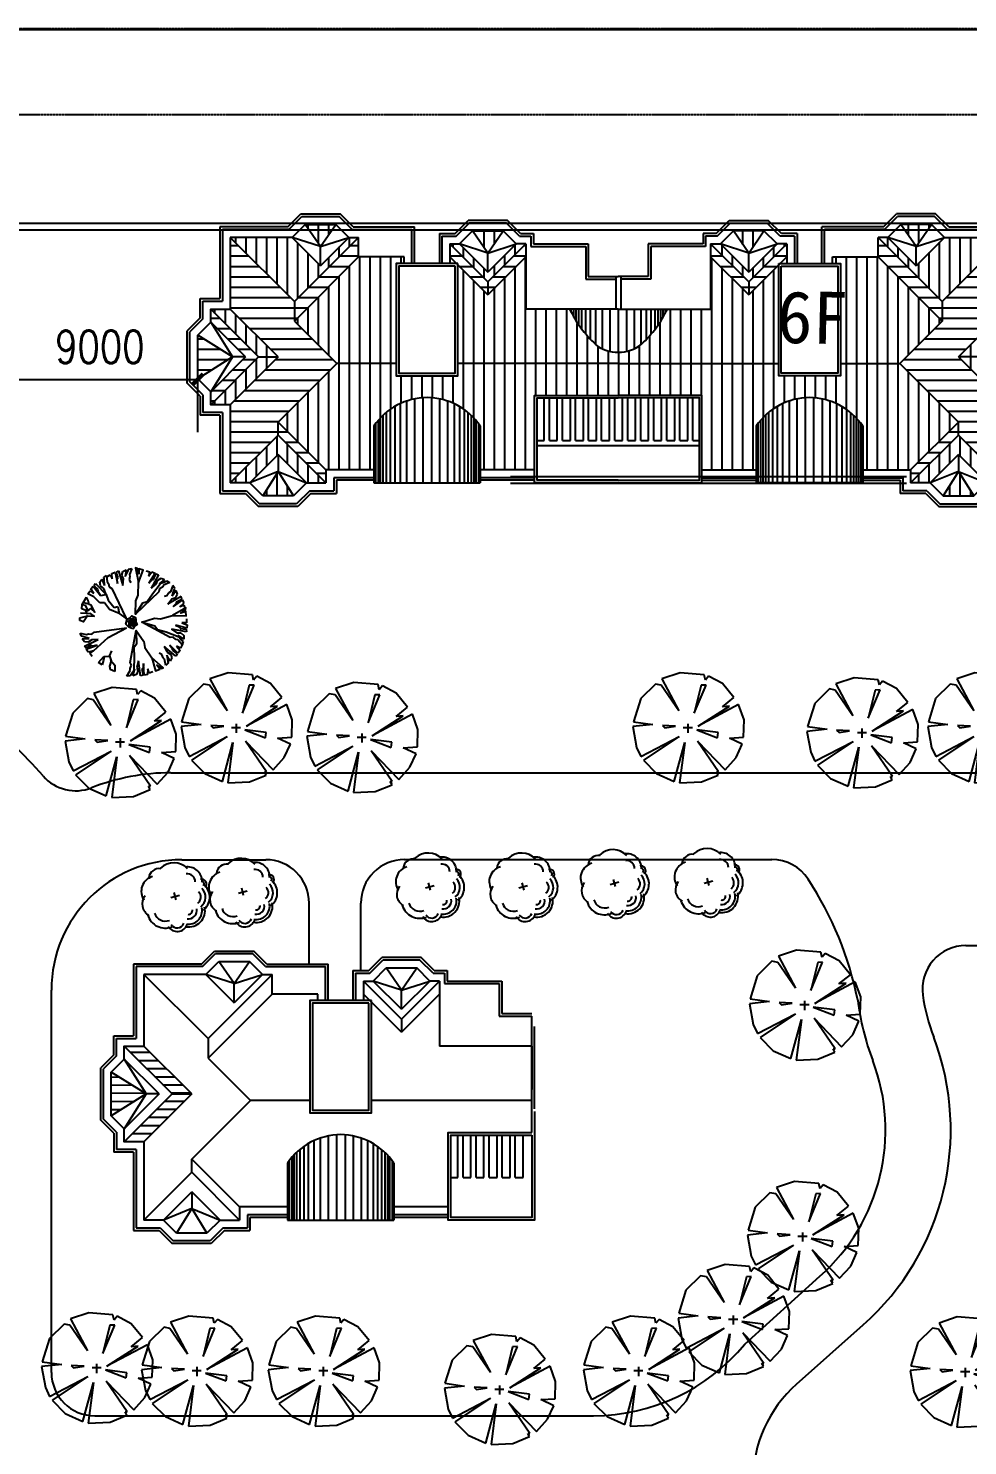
# Model space of a CAD drawing. Extents: x 225694 to 1397201, y -46174 to 794826.
# Drawn here: x 436873 to 480086, y 621625 to 686848 of the extents above; entities that cross this region are included whole.
import ezdxf
from ezdxf.enums import TextEntityAlignment as Align

# ---------------------------------------------------------------- set-up
doc = ezdxf.new("R2010")
doc.units = 0
doc.header["$LTSCALE"] = 0.5
doc.header["$MEASUREMENT"] = 0
doc.linetypes.add('X11', pattern=[6, 5, -1])
for name, color, linetype in [('0-PD', 223, 'Continuous'), ('08-树', 73, 'Continuous'), ('2', 3, 'Continuous'), ('KJ', 8, 'Continuous'), ('PUB_DIM', 3, 'Continuous'), ('ZJ', 7, 'Continuous'), ('屋顶', 135, 'Continuous'), ('树', 124, 'Continuous'), ('红线', 1, 'Continuous'), ('细', 95, 'Continuous'), ('路', 40, 'Continuous')]:
    doc.layers.add(name, color=color, linetype=linetype)
doc.styles.add('DIM_FONT', font='SIMPLEX.shx', dxfattribs={"width": 0.8})
doc.styles.add('等线体', font='')
doc.styles.get('等线体').set_extended_font_data('黑体')
doc.dimstyles.new('DIMN500', dxfattribs={"dimscale": 5, "dimtxt": 300, "dimasz": 100, "dimexe": 250, "dimexo": 300, "dimgap": 150, "dimtad": 1, "dimdec": 0, "dimzin": 0, "dimdsep": 46, "dimtxsty": 'DIM_FONT', "dimcen": 0.09, "dimclrt": 7, "dimazin": 2, "dimtfac": 1, "dimtdec": 0, "dimtix": 1, "dimtmove": 2, "dimatfit": 3, "dimfxl": 1, "dimtolj": 1, "dimtzin": 0, "dimarcsym": 0})
pattern_1 = [(0, (-2429662.5, -3656551.4), (0, 476.25), [])]
pattern_2 = [(90, (-2429662.5, -3656551.4), (-476.25, 3e-14), [])]
pattern_3 = [(180, (-602077103.3, -431085401.15), (-6e-14, -375), [])]

# ---------------------------------------------------------------- blocks, each defined once
blk = doc.blocks.new('桂花')
at = {"layer": '08-树', "linetype": 'ByBlock'}
for p, q in [((0, 0), (-316, 0)), ((-149, -187), (-149, 195))]:
    blk.add_line(p, q, dxfattribs=at)
for centre, radius, start, end in [((-612, 656), 626, 75.25333, 173.88926), ((-367, 1210), 204, 31.9374, 177.28646), ((-367, 1210), 110, 31.9374, 177.28646), ((79, 732), 688, 22.6842, 120.58139), ((79, 732), 509, 22.6842, 120.58139), ((-743, 93), 815, 118.84094, 207.99249), ((-612, 656), 332, 75.25333, 173.88926), ((79, 732), 314, 22.6842, 120.58139), ((574, 395), 344, 335.05145, 87.04818), ((574, 395), 565, 335.05145, 87.04818), ((574, 395), 687, 335.05145, 87.04818), ((574, 395), 158, 335.05145, 87.04818), ((868, -183), 294, 286.7742, 55.27854), ((868, -183), 443, 286.7742, 55.27854), ((-1031, -465), 437, 155.37629, 247.63718), ((287, -545), 475, 271.89809, 6.29095), ((287, -545), 769, 271.89809, 6.29095), ((-552, -692), 652, 181.43938, 289.22617), ((-59, -897), 543, 216.09834, 316.34387)]:
    blk.add_arc(centre, radius, start, end, dxfattribs=at)
blk = doc.blocks.new('GUIHUA')
at = {"layer": '树', "linetype": 'ByBlock', "xscale": 1.0944, "yscale": 1.0944, "zscale": 1.0944}
blk.add_blockref('桂花', (169, -8), dxfattribs=at)
blk = doc.blocks.new('批杷')
at = {"layer": '08-树', "color": 124}
for p, q in [((-208, 2577), (-55, 2613)), ((-55, 2613), (-172, 2330)), ((-1537, 1977), (-1438, 2120)), ((-1504, 1809), (-1537, 1977)), ((-1438, 2120), (-1325, 1821)), ((-1344, 2194), (-1224, 2295)), ((-1333, 2120), (-1344, 2194)), ((-1325, 1821), (-1333, 2120)), ((-1224, 2295), (-1200, 1990)), ((-1206, 2233), (-1054, 2316)), ((-1200, 1990), (-1137, 1917)), ((-1054, 2316), (-959, 2128)), ((-983, 2387), (-831, 2446)), ((-959, 2128), (-983, 2387)), ((-831, 2446), (-723, 1917)), ((-784, 2446), (-678, 2505)), ((-689, 2188), (-784, 2446)), ((-735, 2140), (-689, 2188)), ((-723, 1917), (-735, 2140)), ((-678, 2505), (-475, 1835)), ((-524, 2306), (-478, 2470)), ((-441, 2129), (-524, 2306)), ((-478, 2470), (-326, 2553)), ((-475, 1835), (-441, 2129)), ((-326, 2553), (-360, 2236)), ((-360, 2236), (-231, 2506)), ((-231, 2506), (-208, 2577)), ((-148, 2236), (-183, 2083)), ((-183, 2083), (-111, 1966)), ((-172, 2330), (-148, 2236)), ((296, 2576), (142, 2607)), ((601, 2507), (767, 2457)), ((767, 2457), (700, 2258)), ((700, 2258), (866, 2457)), ((1016, 2391), (717, 1941)), ((717, 1941), (866, 2108)), ((1166, 2324), (833, 1708)), ((866, 2457), (1016, 2391)), ((866, 2108), (933, 2108)), ((933, 2108), (1049, 2357)), ((1049, 2357), (1166, 2324)), ((1066, 1891), (1132, 2074)), ((1132, 2074), (1282, 2158)), ((1448, 2108), (1199, 1908)), ((1199, 1908), (1481, 2008)), ((1282, 2158), (1448, 2108)), ((1681, 1958), (1398, 1841)), ((1481, 2008), (1548, 2041)), ((1548, 2041), (1681, 1958)), ((-2080, 1437), (-1981, 1580)), ((-1806, 1311), (-2080, 1437)), ((-1981, 1580), (-1812, 1455)), ((-1950, 1675), (-1841, 1796)), ((-1812, 1455), (-1950, 1675)), ((-1841, 1796), (-1506, 1373)), ((-1530, 1034), (-1806, 1311)), ((-1799, 1818), (-1731, 1918)), ((-1597, 1630), (-1799, 1818)), ((-1731, 1918), (-1248, 1412)), ((-1618, 1567), (-1597, 1630)), ((-1506, 1373), (-1618, 1567)), ((-1506, 1373), (-1248, 1412)), ((-1351, 1689), (-1504, 1809)), ((-1248, 1412), (-1351, 1689)), ((-1248, 1412), (-1154, 1152)), ((-1137, 1917), (-1099, 1765)), ((-1099, 1765), (-982, 1692)), ((-982, 1692), (-335, 346)), ((1182, 1542), (102, 510)), ((833, 1708), (1066, 1891)), ((1215, 1675), (1182, 1542)), ((1348, 1758), (1215, 1675)), ((1398, 1841), (1348, 1758)), ((1556, 1354), (1424, 1318)), ((1636, 1489), (1556, 1354)), ((2206, 1320), (1599, 973)), ((1718, 1541), (1636, 1489)), ((1828, 1826), (1718, 1541)), ((1789, 1343), (1882, 1628)), ((1983, 1597), (1789, 1343)), ((1914, 1695), (1828, 1826)), ((1882, 1628), (1914, 1695)), ((1957, 1281), (2037, 1432)), ((2037, 1432), (1983, 1597)), ((2242, 1205), (2206, 1320)), ((-2340, 954), (-2143, 1291)), ((-1312, 1034), (-1530, 1034)), ((-1095, 717), (-1312, 1034)), ((-1154, 1152), (-877, 816)), ((-640, 538), (-1095, 717)), ((-877, 816), (-699, 855)), ((-699, 855), (-640, 538)), ((1599, 973), (1776, 1210)), ((1776, 1210), (1957, 1281)), ((2276, 1172), (1834, 862)), ((1834, 862), (1997, 1016)), ((1995, 1082), (2242, 1205)), ((1997, 1016), (1995, 1082)), ((2151, 853), (2346, 1024)), ((2349, 925), (2151, 853)), ((2346, 1024), (2276, 1172)), ((2403, 760), (2349, 925)), ((-2459, 222), (-2459, 340)), ((-640, 538), (-264, 261)), ((1708, -563), (393, 145)), ((2464, -143), (1944, 3)), ((1944, 3), (2149, -88)), ((2450, 115), (2240, 117)), ((2240, 117), (2481, 20)), ((2447, 288), (2450, 115)), ((2481, 20), (2464, -143)), ((-2383, -509), (-2442, -364)), ((-2442, -364), (-2145, -435)), ((-2310, -521), (-2383, -509)), ((-2342, -622), (-2022, -607)), ((-2236, -760), (-2342, -622)), ((-2022, -607), (-2310, -521)), ((-2145, -435), (-2055, -397)), ((-2055, -397), (-1899, -408)), ((-1899, -408), (-1794, -320)), ((-1825, -1182), (-1154, -571)), ((-1794, -320), (-313, -120)), ((-1154, -571), (-313, -120)), ((-131, -1714), (136, -244)), ((1845, -553), (1708, -563)), ((2447, -305), (1759, -180)), ((1759, -180), (2005, -344)), ((1965, -654), (1845, -553)), ((2005, -344), (2199, -351)), ((2329, -641), (2062, -466)), ((2062, -466), (2244, -703)), ((2149, -88), (2169, -151)), ((2169, -151), (2443, -185)), ((2199, -351), (2325, -467)), ((2325, -467), (2329, -641)), ((2443, -185), (2447, -305)), ((-2240, -963), (-1609, -660)), ((-2166, -1058), (-2240, -963)), ((-2067, -780), (-2236, -760)), ((-1925, -924), (-2166, -1058)), ((-2158, -1104), (-1652, -917)), ((-2076, -1246), (-2158, -1104)), ((-1825, -1182), (-2076, -1246)), ((-1905, -671), (-2067, -780)), ((-1996, -1305), (-1825, -1182)), ((-1871, -963), (-1925, -924)), ((-1609, -660), (-1905, -671)), ((-1652, -917), (-1871, -963)), ((1321, -1348), (1197, -1290)), ((1429, -980), (1563, -1244)), ((1968, -1427), (1429, -980)), ((1563, -1244), (1729, -1345)), ((1680, -912), (1814, -1091)), ((2062, -1293), (1680, -912)), ((1814, -1091), (1801, -1156)), ((1801, -1156), (2023, -1319)), ((2060, -676), (1965, -654)), ((1994, -957), (2157, -1159)), ((2176, -1062), (1994, -957)), ((2258, -908), (2060, -676)), ((2157, -1159), (2062, -1293)), ((2258, -908), (2176, -1062)), ((2244, -703), (2296, -756)), ((2296, -756), (2258, -908)), ((-1891, -1443), (-1996, -1305)), ((-1431, -1818), (-1589, -1719)), ((-138, -1986), (-80, -1841)), ((-80, -1841), (-131, -1714)), ((249, -1643), (169, -1928)), ((169, -1928), (222, -2115)), ((342, -2337), (249, -1643)), ((480, -1763), (457, -1986)), ((502, -2303), (480, -1763)), ((1377, -1495), (1321, -1348)), ((1449, -1560), (1377, -1495)), ((1508, -1860), (1449, -1560)), ((1615, -1746), (1508, -1860)), ((1553, -1378), (1596, -1674)), ((1700, -1661), (1553, -1378)), ((1596, -1674), (1615, -1746)), ((1782, -1508), (1700, -1661)), ((1729, -1345), (1782, -1508)), ((2023, -1319), (1968, -1427)), ((-837, -2135), (-1055, -2036)), ((-290, -2343), (-130, -2083)), ((-133, -2333), (-290, -2343)), ((-130, -2083), (-138, -1986)), ((-99, -2267), (-133, -2333)), ((71, -2020), (-99, -2267)), ((-14, -2328), (71, -2020)), ((150, -2270), (-14, -2328)), ((222, -2115), (150, -2270)), ((456, -2295), (342, -2337)), ((457, -1986), (403, -2025)), ((403, -2025), (456, -2295)), ((662, -2269), (502, -2303)), ((679, -2009), (662, -2269)), ((743, -2210), (679, -2009)), ((907, -2153), (743, -2210))]:
    blk.add_line(p, q, dxfattribs=at)
for points in [[(252, 1958), (468, 2540), (268, 2590), (268, 2357), (185, 2607), (102, 2640), (252, 1958)], [(119, 527), (102, 510), (119, 1126), (235, 1375), (252, 1958)], [(119, 527), (451, 1026), (650, 1093), (883, 1442), (1249, 1908)], [(-2459, 340), (-2083, 439), (-1787, 420), (-1965, 538), (-2123, 519), (-2182, 677), (-2360, 756), (-2340, 954), (-2202, 915), (-2083, 657), (-1945, 776), (-1767, 598), (-1925, 915), (-2024, 954), (-2063, 1133), (-2143, 1291)], [(-2024, 974), (-2202, 1014), (-2321, 1034)], [(1816, 451), (2437, 425), (2423, 630), (2201, 558), (2413, 714), (2419, 804), (1816, 451)], [(-2103, 439), (-2281, 162), (-2459, 222)], [(-2143, 538), (-2419, 558)], [(414, 135), (393, 145), (984, 320), (1257, 286), (1816, 451)], [(414, 135), (992, -27), (1117, -196), (1521, -309), (2077, -513)], [(133, -267), (157, -867), (35, -1038), (52, -1457), (30, -2049)], [(133, -267), (136, -244), (485, -752), (537, -1022), (866, -1503)], [(-1352, -1442), (-1095, -1422), (-976, -1185)], [(-1589, -1719), (-1352, -1442)], [(-1332, -1462), (-1371, -1601), (-1431, -1818)], [(-1095, -1403), (-1015, -1640)], [(-1015, -1640), (-1095, -1878), (-1055, -2036)], [(-1035, -1601), (-837, -1838), (-837, -2135)], [(866, -1503), (1034, -2102), (1225, -2025), (1088, -1836), (1302, -1989), (1388, -1967), (866, -1503)]]:
    blk.add_lwpolyline(points, dxfattribs=at)
for points in [[(-14, -172), (-197, -89), (-330, 44), (-280, 277), (-147, 344), (-64, 427), (102, 360), (119, 244), (119, 144), (185, 27), (52, -56), (36, -139)], [(-35, -51), (-138, -31), (-178, 9), (-178, 88), (-187, 117), (-207, 191), (-138, 236), (-109, 300), (-20, 290), (5, 330), (34, 270), (59, 251), (54, 147), (103, 93), (103, 48), (79, 38), (64, -11), (39, -26), (24, -51)], [(-114, 33), (-138, 78), (-138, 132), (-104, 196), (-99, 226), (-54, 246), (-40, 201), (-15, 206), (-5, 191), (20, 157), (29, 127), (29, 97), (15, 48), (10, 33), (-5, 18), (-25, 18), (-25, -1), (-64, -1), (-69, 18), (-79, 28)], [(-74, 112), (-64, 167), (-40, 172), (-30, 152), (-10, 132), (-10, 107), (-30, 93), (-30, 78), (-49, 83), (-74, 93)]]:
    blk.add_lwpolyline(points, close=True, dxfattribs=at)
blk = doc.blocks.new('棕榈')
at = {"layer": '树', "color": 64, "linetype": 'Continuous'}
for p, q in [((-172, 1067), (-553, 940)), ((-553, 940), (-196, 270)), ((336, 1025), (-172, 1067)), ((360, 916), (336, 1025)), ((426, 996), (360, 916)), ((717, 842), (426, 996)), ((-688, 831), (-995, 530)), ((-566, 808), (-688, 831)), ((-196, 270), (-566, 808)), ((127, 220), (373, 813)), ((270, 808), (127, 220)), ((373, 813), (270, 808)), ((953, 551), (717, 842)), ((-995, 530), (-1146, 45)), ((1056, 402), (209, -50)), ((209, -50), (863, 371)), ((715, 357), (953, 551)), ((863, 371), (715, 357)), ((1170, 85), (1056, 402)), ((-1146, 45), (-738, -11)), ((0, -192), (0, 0)), ((1159, -278), (1170, 85)), ((-738, -11), (-1159, -58)), ((-1159, -58), (-1080, -495)), ((-990, -683), (-193, -267)), ((-193, -267), (-937, -763)), ((-537, -32), (-487, -82)), ((-265, -48), (-537, -32)), ((-487, -82), (-265, -48)), ((88, -84), (-103, -84)), ((177, -127), (611, -294)), ((625, -185), (177, -127)), ((611, -294), (625, -185)), ((863, -297), (1159, -278)), ((1130, -424), (863, -297)), ((-1080, -495), (-990, -683)), ((-294, -1205), (-73, -388)), ((-73, -388), (-180, -1239)), ((633, -1004), (193, -363)), ((193, -363), (770, -961)), ((1003, -707), (1130, -424)), ((-937, -763), (-662, -1041)), ((770, -961), (1003, -707)), ((-662, -1041), (-294, -1205)), ((275, -1218), (627, -1072)), ((627, -1072), (590, -1004)), ((590, -1004), (633, -1004)), ((-180, -1239), (275, -1218))]:
    blk.add_line(p, q, dxfattribs=at)
blk = doc.blocks.new('WD-2')
at = {"layer": 'KJ', "linetype": 'Continuous'}
h = blk.add_hatch(dxfattribs=at)
h.set_pattern_fill('LINE,_O', color=256, scale=150)
h.set_pattern_definition(pattern_1)
h.paths.add_polyline_path([(5380, 5980), (3430, 7930), (3430, 8830), (480, 11780), (480, 8480), (2680, 6280), (480, 4080), (480, 480), (2680, 2680), (2680, 3280)])
h.paths.add_polyline_path([(1780, 6280), (-420, 8480), (-420, 7884), (1184, 6280), (-420, 4676), (-420, 4080)])
h.paths.add_polyline_path([(33980, 6280), (36180, 8480), (36180, 11780), (33230, 8830), (33230, 7930), (31280, 5980), (33980, 3280), (33980, 2680), (36180, 480), (36180, 4080)])
h.paths.add_polyline_path([(30280, 11780), (30280, 10880), (33230, 7930), (33230, 8830)])
h.paths.add_polyline_path([(6380, 10880), (6380, 11780), (3430, 8830), (3430, 7930)])
h.paths.add_polyline_path([(35476, 6280), (37080, 7884), (37080, 8480), (34880, 6280), (37080, 4080), (37080, 4676)])
h.paths.add_polyline_path([(2680, 3280), (2680, 2680), (4880, 480), (4880, 1080)], flags=16)
h.paths.add_polyline_path([(33980, 2680), (33980, 3280), (31780, 1080), (31780, 480)], flags=16)
h = blk.add_hatch(dxfattribs=at)
h.set_pattern_fill('LINE,_O', color=256, scale=150, angle=90)
h.set_pattern_definition(pattern_2)
h.paths.add_polyline_path([(3326, 11780), (480, 11780), (3430, 8830), (6380, 11780), (5934, 11780), (4630, 10476)])
h.paths.add_polyline_path([(8110, 10580), (8480, 10580), (8480, 10880), (6380, 10880), (3430, 7930), (5380, 5980), (8110, 5980)])
h.paths.add_polyline_path([(31280, 5980), (28550, 5980), (28550, 5410), (25710, 5410), (25710, 5980), (18330, 5980), (10950, 5980), (10950, 5410), (8110, 5410), (8110, 5980), (5380, 5980), (2680, 3280), (4880, 1080), (7083, 1080), (7083, 3103, -0.244186), (9533, 4410, -0.244186), (11983, 3103), (11983, 1080), (14480, 1080), (14480, 4510), (18330, 4510), (22180, 4510), (22180, 1080), (24677, 1080), (24677, 3103, -0.244186), (27127, 4410, -0.244186), (29577, 3103), (29577, 1080), (31780, 1080), (33980, 3280)])
h.paths.add_polyline_path([(2680, 2680), (480, 480), (1376, 480), (2680, 1784), (3984, 480), (4880, 480)])
h.paths.add_polyline_path([(33980, 2680), (31780, 480), (32676, 480), (33980, 1784), (35284, 480), (36180, 480)])
h.paths.add_polyline_path([(36180, 11780), (33334, 11780), (32030, 10476), (30726, 11780), (30280, 11780), (33230, 8830)])
h.paths.add_polyline_path([(30280, 10880), (28180, 10880), (28180, 10580), (28550, 10580), (28550, 5980), (31280, 5980), (33230, 7930)])
h.paths.add_polyline_path([(25710, 10510), (24330, 9130), (22580, 10880), (22580, 8480), (20590, 8480, -0.094946), (19397, 6866, -0.180763), (18330, 6494, -0.180763), (17263, 6866, -0.094946), (16070, 8480), (14080, 8480), (14080, 10880), (12330, 9130), (10950, 10510), (10950, 5980), (18330, 5980), (25710, 5980)])
h = blk.add_hatch(dxfattribs=at)
h.set_pattern_fill('LINE,_O', color=256, scale=150, angle=90)
h.set_pattern_definition(pattern_2)
h.paths.add_polyline_path([(32734, 12380), (31326, 12380), (32030, 11359)])
h.paths.add_polyline_path([(25034, 12080), (23626, 12080), (24330, 11059)])
h.paths.add_polyline_path([(12330, 11059), (13034, 12080), (11626, 12080)])
h.paths.add_polyline_path([(5334, 12380), (3926, 12380), (4630, 11359)])
h.paths.add_polyline_path([(3384, -120), (2680, 1006), (1976, -120)])
h.paths.add_polyline_path([(34684, -120), (33980, 1006), (33276, -120)])
h = blk.add_hatch(dxfattribs=at)
h.set_pattern_fill('LINE,_O', color=256, scale=150)
h.set_pattern_definition(pattern_1)
h.paths.add_polyline_path([(14080, 10880), (14080, 11480), (12330, 9730), (12330, 9130)])
h.paths.add_polyline_path([(12330, 9730), (10580, 11480), (10580, 10880), (10880, 10580), (10950, 10580), (10950, 10510), (12330, 9130)])
h.paths.add_polyline_path([(25710, 10510), (25710, 10580), (25780, 10580), (26080, 10880), (26080, 11480), (24330, 9730), (24330, 9130)])
h.paths.add_polyline_path([(22580, 11480), (22580, 10880), (24330, 9130), (24330, 9730)])
h = blk.add_hatch(dxfattribs=at)
h.set_pattern_fill('LINE,_O', color=256, scale=150, angle=90)
h.set_pattern_definition(pattern_2)
h.paths.add_polyline_path([(12330, 10176), (11026, 11480), (10580, 11480), (12330, 9730), (14080, 11480), (13634, 11480)])
h.paths.add_polyline_path([(24330, 10176), (23026, 11480), (22580, 11480), (24330, 9730), (26080, 11480), (25634, 11480)])
h = blk.add_hatch(dxfattribs=at)
h.set_pattern_fill('LINE,_O', color=256, scale=150, angle=90)
h.set_pattern_definition(pattern_2)
h.paths.add_polyline_path([(480, 8480), (-420, 8480), (1780, 6280), (2680, 6280)])
h.paths.add_polyline_path([(2680, 6280), (1780, 6280), (-420, 4080), (480, 4080)])
h.paths.add_polyline_path([(34880, 6280), (33980, 6280), (36180, 4080), (37080, 4080)])
h.paths.add_polyline_path([(37080, 8480), (36180, 8480), (33980, 6280), (34880, 6280)])
h = blk.add_hatch(dxfattribs=at)
h.set_pattern_fill('LINE,_O', color=256, scale=150)
h.set_pattern_definition(pattern_1)
h.paths.add_polyline_path([(584, 6280), (-1020, 7284), (-1020, 5276)])
h = blk.add_hatch(dxfattribs=at)
h.set_pattern_fill('LINE,_O', color=256, scale=150)
h.set_pattern_definition(pattern_1)
h.paths.add_polyline_path([(37680, 7284), (36076, 6280), (37680, 5276)])
for p, q in [((16170, 8320), (16170, 8480)), ((16290, 8102), (16290, 8480)), ((16390, 7938), (16390, 8480)), ((16510, 7756), (16510, 8480)), ((16660, 7550), (16660, 8480)), ((16840, 7326), (16840, 8480)), ((17050, 7094), (17050, 8480)), ((17300, 6852), (17300, 8480)), ((17600, 6660), (17600, 8480)), ((17950, 6531), (17950, 8480)), ((17960, 6533), (17960, 8480)), ((18340, 6494), (18340, 8480)), ((18720, 6533), (18720, 8480)), ((19080, 6660), (19080, 8480)), ((19380, 6852), (19380, 8480)), ((19630, 7094), (19630, 8480)), ((19840, 7326), (19840, 8480)), ((20020, 7550), (20020, 8480)), ((20170, 7756), (20170, 8480)), ((20290, 7938), (20290, 8480)), ((20390, 8102), (20390, 8480)), ((20510, 8320), (20510, 8480)), ((8043, 3997), (8043, 480)), ((8293, 4128), (8293, 480)), ((8593, 4249), (8593, 480)), ((8953, 4347), (8953, 480)), ((9343, 4402), (9343, 480)), ((9733, 4402), (9733, 480)), ((10113, 4347), (10113, 480)), ((10473, 4249), (10473, 480)), ((10773, 4128), (10773, 480)), ((11023, 3997), (11023, 480)), ((14926, 2435), (14926, 4390)), ((15166, 2435), (15166, 4390)), ((15526, 2435), (15526, 4390)), ((15766, 2435), (15766, 4390)), ((16126, 2435), (16126, 4390)), ((16366, 2435), (16366, 4390)), ((16726, 2435), (16726, 4390)), ((16966, 2435), (16966, 4390)), ((17326, 2435), (17326, 4390)), ((17566, 2435), (17566, 4390)), ((17926, 2435), (17926, 4390)), ((18166, 2435), (18166, 4390)), ((18526, 2435), (18526, 4390)), ((18766, 2435), (18766, 4390)), ((19126, 2435), (19126, 4390)), ((19366, 2435), (19366, 4390)), ((19726, 2435), (19726, 4390)), ((19966, 2435), (19966, 4390)), ((20326, 2435), (20326, 4390)), ((20566, 2435), (20566, 4390)), ((20926, 2435), (20926, 4390)), ((21166, 2435), (21166, 4390)), ((21526, 2435), (21526, 4390)), ((21766, 2435), (21766, 4390)), ((25637, 3997), (25637, 480)), ((25887, 4128), (25887, 480)), ((26187, 4249), (26187, 480)), ((26547, 4347), (26547, 480)), ((26927, 4402), (26927, 480)), ((27317, 4402), (27317, 480)), ((27707, 4347), (27707, 480)), ((28067, 4249), (28067, 480)), ((28367, 4128), (28367, 480)), ((28617, 3997), (28617, 480)), ((7283, 3363), (7283, 480)), ((7383, 3473), (7383, 480)), ((7503, 3593), (7503, 480)), ((7653, 3725), (7653, 480)), ((7833, 3874), (7833, 480)), ((11233, 3874), (11233, 480)), ((11413, 3725), (11413, 480)), ((11563, 3593), (11563, 480)), ((11683, 3473), (11683, 480)), ((11783, 3363), (11783, 480)), ((24877, 3363), (24877, 480)), ((24977, 3473), (24977, 480)), ((25097, 3593), (25097, 480)), ((25247, 3725), (25247, 480)), ((25427, 3874), (25427, 480)), ((28827, 3874), (28827, 480)), ((29007, 3725), (29007, 480)), ((29157, 3593), (29157, 480)), ((29277, 3473), (29277, 480)), ((29377, 3363), (29377, 480)), ((7163, 3214), (7163, 480)), ((11903, 3214), (11903, 480)), ((24757, 3214), (24757, 480)), ((29497, 3214), (29497, 480)), ((14600, 2435), (14926, 2435)), ((14600, 2195), (22060, 2195)), ((15166, 2435), (15526, 2435)), ((15766, 2435), (16126, 2435)), ((16366, 2435), (16726, 2435)), ((16966, 2435), (17326, 2435)), ((17566, 2435), (17926, 2435)), ((18166, 2435), (18526, 2435)), ((18766, 2435), (19126, 2435)), ((19366, 2435), (19726, 2435)), ((19966, 2435), (20326, 2435)), ((20566, 2435), (20926, 2435)), ((21166, 2435), (21526, 2435)), ((21766, 2435), (22060, 2435))]:
    blk.add_line(p, q, dxfattribs=at)
at = {"layer": '屋顶'}
for p, q in [((3128, 12260), (3728, 12860)), ((3177, 12140), (3777, 12740)), ((3728, 12860), (5532, 12860)), ((3777, 12740), (5483, 12740)), ((6083, 12140), (5483, 12740)), ((6132, 12260), (5532, 12860)), ((10828, 11960), (11428, 12560)), ((10877, 11840), (11477, 12440)), ((13232, 12560), (11428, 12560)), ((13183, 12440), (11477, 12440)), ((13783, 11840), (13183, 12440)), ((13832, 11960), (13232, 12560)), ((22828, 11960), (23428, 12560)), ((22877, 11840), (23477, 12440)), ((23428, 12560), (25232, 12560)), ((23477, 12440), (25183, 12440)), ((25783, 11840), (25183, 12440)), ((25832, 11960), (25232, 12560)), ((30528, 12260), (31128, 12860)), ((30577, 12140), (31177, 12740)), ((32932, 12860), (31128, 12860)), ((32883, 12740), (31177, 12740)), ((33483, 12140), (32883, 12740)), ((33532, 12260), (32932, 12860)), ((3128, 12260), (0, 12260)), ((0, 12260), (0, 8960)), ((3177, 12140), (120, 12140)), ((120, 12140), (120, 8840)), ((3326, 11780), (480, 11780)), ((480, 11780), (3430, 8830)), ((480, 11780), (480, 8480)), ((3326, 11780), (3926, 12380)), ((4630, 11359), (3326, 11780)), ((3326, 11780), (4630, 10476)), ((6380, 11780), (3430, 8830)), ((4630, 11359), (3926, 12380)), ((3926, 12380), (5334, 12380)), ((4630, 11359), (5334, 12380)), ((4630, 11359), (5934, 11780)), ((5934, 11780), (4630, 10476)), ((5934, 11780), (5334, 12380)), ((5934, 11780), (6380, 11780)), ((6083, 12140), (8840, 12140)), ((6132, 12260), (8960, 12260)), ((6380, 10880), (6380, 11780)), ((8840, 10580), (8840, 12140)), ((8960, 10580), (8960, 12260)), ((10100, 11960), (10100, 10580)), ((10100, 11960), (10828, 11960)), ((10220, 11840), (10220, 10580)), ((10220, 11840), (10877, 11840)), ((11026, 11480), (11626, 12080)), ((12330, 11059), (11626, 12080)), ((11626, 12080), (13034, 12080)), ((12330, 11059), (13034, 12080)), ((13634, 11480), (13034, 12080)), ((13783, 11840), (14310, 11840)), ((13832, 11960), (14430, 11960)), ((14310, 11840), (14310, 11360)), ((14310, 11840), (14310, 11360)), ((14430, 11960), (14430, 11480)), ((14430, 11960), (14430, 11480)), ((22230, 11960), (22230, 11480)), ((22230, 11960), (22230, 11480)), ((22828, 11960), (22230, 11960)), ((22350, 11840), (22350, 11360)), ((22350, 11840), (22350, 11360)), ((22877, 11840), (22350, 11840)), ((23026, 11480), (23626, 12080)), ((24330, 11059), (23626, 12080)), ((25034, 12080), (23626, 12080)), ((24330, 11059), (25034, 12080)), ((25634, 11480), (25034, 12080)), ((26440, 11840), (25783, 11840)), ((26560, 11960), (25832, 11960)), ((26440, 11840), (26440, 10580)), ((26560, 11960), (26560, 10580)), ((27700, 10580), (27700, 12260)), ((30528, 12260), (27700, 12260)), ((27820, 10580), (27820, 12140)), ((30577, 12140), (27820, 12140)), ((30726, 11780), (30280, 11780)), ((30280, 10880), (30280, 11780)), ((30280, 11780), (33230, 8830)), ((30726, 11780), (31326, 12380)), ((30726, 11780), (32030, 10476)), ((32030, 11359), (30726, 11780)), ((32030, 11359), (31326, 12380)), ((32734, 12380), (31326, 12380)), ((32030, 11359), (32734, 12380)), ((33334, 11780), (32030, 10476)), ((32030, 11359), (33334, 11780)), ((33334, 11780), (32734, 12380)), ((36180, 11780), (33230, 8830)), ((33334, 11780), (36180, 11780)), ((33483, 12140), (36540, 12140)), ((33532, 12260), (36660, 12260)), ((36180, 11780), (36180, 8480)), ((36540, 12140), (36540, 8840)), ((36660, 12260), (36660, 8960)), ((4630, 10476), (4630, 11359)), ((10580, 11480), (10580, 10580)), ((10580, 11480), (11026, 11480)), ((10580, 11480), (12330, 9730)), ((11026, 11480), (12330, 10176)), ((12330, 11059), (11026, 11480)), ((13634, 11480), (12330, 10176)), ((12330, 11059), (13634, 11480)), ((14080, 11480), (12330, 9730)), ((14080, 11480), (13634, 11480)), ((14080, 11480), (14080, 8480)), ((14310, 11360), (16830, 11360)), ((14430, 11480), (16950, 11480)), ((16830, 11360), (16830, 9860)), ((16950, 11480), (16950, 9980)), ((22230, 11480), (19710, 11480)), ((19710, 11480), (19710, 9980)), ((22350, 11360), (19830, 11360)), ((19830, 11360), (19830, 9860)), ((22580, 11480), (22580, 8480)), ((22580, 11480), (23026, 11480)), ((22580, 11480), (24330, 9730)), ((24330, 11059), (23026, 11480)), ((23026, 11480), (24330, 10176)), ((24330, 11059), (25634, 11480)), ((25634, 11480), (24330, 10176)), ((26080, 11480), (24330, 9730)), ((26080, 11480), (25634, 11480)), ((26080, 11480), (26080, 10580)), ((32030, 10476), (32030, 11359)), ((6380, 10880), (3430, 7930)), ((8480, 10880), (6380, 10880)), ((8480, 10580), (8480, 10880)), ((10580, 10880), (12330, 9130)), ((12330, 10176), (12330, 11059)), ((14080, 10880), (12330, 9130)), ((22580, 10880), (24330, 9130)), ((24330, 10176), (24330, 11059)), ((26080, 10880), (24330, 9130)), ((28180, 10580), (28180, 10880)), ((28180, 10880), (30280, 10880)), ((30280, 10880), (33230, 7930)), ((16830, 9860), (18211, 9860)), ((16950, 9980), (18330, 9980)), ((18211, 9980), (18211, 8480)), ((19710, 9980), (18330, 9980)), ((18449, 9980), (18449, 8480)), ((19830, 9860), (18449, 9860)), ((12330, 9730), (12330, 9130)), ((24330, 9730), (24330, 9130)), ((-900, 8960), (0, 8960)), ((-900, 8082), (-900, 8960)), ((-780, 8840), (120, 8840)), ((-780, 8033), (-780, 8840)), ((1780, 6280), (-420, 8480)), ((2680, 6280), (480, 8480)), ((3430, 8830), (3430, 7930)), ((18330, 8480), (14080, 8480)), ((18330, 8480), (22580, 8480)), ((33230, 8830), (33230, 7930)), ((33980, 6280), (36180, 8480)), ((34880, 6280), (37080, 8480)), ((37440, 8840), (36540, 8840)), ((37560, 8960), (36660, 8960)), ((37440, 8033), (37440, 8840)), ((37560, 8082), (37560, 8960)), ((-900, 8082), (-1500, 7482)), ((-780, 8033), (-1380, 7433)), ((1184, 6280), (-420, 7884)), ((-420, 7884), (584, 6280)), ((3430, 7930), (5380, 5980)), ((33230, 7930), (31280, 5980)), ((35476, 6280), (37080, 7884)), ((37080, 7884), (36076, 6280)), ((37440, 8033), (38040, 7433)), ((37560, 8082), (38160, 7482)), ((-1500, 5078), (-1500, 7482)), ((-1380, 5127), (-1380, 7433)), ((584, 6280), (-1020, 7284)), ((36076, 6280), (37680, 7284)), ((38040, 5127), (38040, 7433)), ((38160, 5078), (38160, 7482)), ((584, 6280), (-1020, 5276)), ((1184, 6280), (-420, 4676)), ((1780, 6280), (-420, 4080)), ((584, 6280), (-420, 4676)), ((2680, 6280), (480, 4080)), ((1184, 6280), (584, 6280)), ((1780, 6280), (2680, 6280)), ((2680, 3280), (5380, 5980)), ((8110, 5980), (5380, 5980)), ((18330, 5980), (10950, 5980)), ((18330, 5980), (25710, 5980)), ((28550, 5980), (31280, 5980)), ((33980, 3280), (31280, 5980)), ((33980, 6280), (36180, 4080)), ((34880, 6280), (33980, 6280)), ((34880, 6280), (37080, 4080)), ((35476, 6280), (36076, 6280)), ((35476, 6280), (37080, 4676)), ((36076, 6280), (37680, 5276)), ((36076, 6280), (37080, 4676)), ((-900, 4478), (-1500, 5078)), ((-780, 4527), (-1380, 5127)), ((37440, 4527), (38040, 5127)), ((37560, 4478), (38160, 5078)), ((-900, 4478), (-900, 3600)), ((-780, 4527), (-780, 3720)), ((480, 4080), (480, 480)), ((36180, 4080), (36180, 480)), ((37440, 4527), (37440, 3720)), ((37560, 4478), (37560, 3600)), ((0, 3600), (-900, 3600)), ((120, 3720), (-780, 3720)), ((0, 3600), (0, 0)), ((120, 3720), (120, 120)), ((2680, 2680), (2680, 3280)), ((4880, 1080), (2680, 3280)), ((31780, 1080), (33980, 3280)), ((33980, 2680), (33980, 3280)), ((36540, 3720), (36540, 120)), ((36540, 3720), (37440, 3720)), ((36660, 3600), (36660, 0)), ((36660, 3600), (37560, 3600)), ((480, 480), (2680, 2680)), ((4880, 480), (2680, 2680)), ((7083, 3103), (7083, 480)), ((11983, 3103), (11983, 480)), ((24677, 3103), (24677, 480)), ((24677, 3103), (24677, 480)), ((29577, 3103), (29577, 480)), ((29577, 3103), (29577, 480)), ((31780, 480), (33980, 2680)), ((36180, 480), (33980, 2680)), ((1376, 480), (2680, 1784)), ((3984, 480), (2680, 1784)), ((2680, 1784), (2680, 1006)), ((32676, 480), (33980, 1784)), ((35284, 480), (33980, 1784)), ((33980, 1784), (33980, 1006)), ((2680, 1006), (1376, 480)), ((2680, 1006), (1976, -120)), ((2680, 1006), (3984, 480)), ((2680, 1006), (3384, -120)), ((4880, 1080), (4880, 480)), ((7083, 1080), (4880, 1080)), ((5240, 720), (5240, 120)), ((7083, 720), (5240, 720)), ((14483, 1080), (11983, 1080)), ((14483, 720), (11983, 720)), ((22177, 1080), (24677, 1080)), ((22177, 720), (24677, 720)), ((29577, 1080), (31780, 1080)), ((29577, 720), (31420, 720)), ((31420, 720), (31420, 120)), ((31780, 1080), (31780, 480)), ((33980, 1006), (32676, 480)), ((33980, 1006), (33276, -120)), ((33980, 1006), (35284, 480)), ((33980, 1006), (34684, -120)), ((0, 0), (1178, 0)), ((120, 120), (1227, 120)), ((1376, 480), (480, 480)), ((1178, 0), (1778, -600)), ((1227, 120), (1827, -480)), ((1976, -120), (1376, 480)), ((3984, 480), (3384, -120)), ((4133, 120), (3533, -480)), ((4182, 0), (3582, -600)), ((3984, 480), (4880, 480)), ((4133, 120), (5240, 120)), ((4182, 0), (5360, 0)), ((5360, 600), (5360, 0)), ((7083, 600), (5360, 600)), ((7083, 480), (11983, 480)), ((14483, 600), (11983, 600)), ((22177, 600), (24677, 600)), ((29577, 480), (24677, 480)), ((29577, 480), (24677, 480)), ((29577, 600), (31300, 600)), ((31300, 600), (31300, 0)), ((32478, 0), (31300, 0)), ((32527, 120), (31420, 120)), ((32676, 480), (31780, 480)), ((32478, 0), (33078, -600)), ((32527, 120), (33127, -480)), ((32676, 480), (33276, -120)), ((34684, -120), (35284, 480)), ((35433, 120), (34833, -480)), ((35482, 0), (34882, -600)), ((35284, 480), (36180, 480)), ((36540, 120), (35433, 120)), ((36660, 0), (35482, 0)), ((3582, -600), (1778, -600)), ((3533, -480), (1827, -480)), ((3384, -120), (1976, -120)), ((33078, -600), (34882, -600)), ((33127, -480), (34833, -480)), ((33276, -120), (34684, -120))]:
    blk.add_line(p, q, dxfattribs=at)
for points in [[(10950, 10580), (8110, 10580), (8110, 5410), (10950, 5410)], [(10830, 10460), (8230, 10460), (8230, 5530), (10830, 5530)], [(25710, 10580), (28550, 10580), (28550, 5410), (25710, 5410)], [(25830, 10460), (28430, 10460), (28430, 5530), (25830, 5530)]]:
    blk.add_lwpolyline(points, close=True, dxfattribs=at)
for points in [[(480, 4080), (-420, 4080), (-420, 4676), (-1020, 5276), (-1020, 7284), (-420, 7884), (-420, 8480), (480, 8480)], [(36180, 4080), (37080, 4080), (37080, 4676), (37680, 5276), (37680, 7284), (37080, 7884), (37080, 8480), (36180, 8480)], [(18330, 480), (14480, 480), (14480, 4510), (18330, 4510)], [(18330, 600), (14600, 600), (14600, 4390), (18330, 4390)], [(18330, 480), (22180, 480), (22180, 4510), (18330, 4510)], [(18330, 600), (22060, 600), (22060, 4390), (18330, 4390)]]:
    blk.add_lwpolyline(points, dxfattribs=at)
for centre, radius, start, end in [((20899, 10786), 5333, 205.61905, 227.31397), ((15781, 10786), 5333, 312.68603, 334.38095), ((18294, 8107), 1613, 230.29775, 271.2831), ((18366, 8107), 1613, 268.7169, 309.70225), ((9566, 1398), 3012, 90.63097, 145.52011), ((9500, 1398), 3012, 34.47989, 89.36903), ((27160, 1398), 3012, 90.63097, 145.52011), ((27160, 1398), 3012, 90.63097, 145.52011), ((27094, 1398), 3012, 34.47989, 89.36903), ((27094, 1398), 3012, 34.47989, 89.36903)]:
    blk.add_arc(centre, radius, start, end, dxfattribs=at)
blk = doc.blocks.new('_ArchTick')
at = {"color": 0, "linetype": 'ByBlock'}
blk.add_lwpolyline([(-0.5, -0.5, 0.4, 0.4, 0), (0.5, 0.5, 0.4, 0.4, 0)], format="xyseb", dxfattribs=at)
blk = doc.blocks.new('*U72')
at = {"color": 0, "lineweight": -2}
for p, q in [((435663, 668261), (435663, 671938)), ((444663, 668261), (444663, 671938)), ((435663, 670688), (444663, 670688)), ((435663, 670688), (444663, 670688))]:
    blk.add_line(p, q, dxfattribs=at)
at = {"layer": 'DEFPOINTS', "color": 0}
for p in [(435663, 666761), (444663, 666761)]:
    blk.add_point(p, dxfattribs=at)
at = {"color": 0, "lineweight": -2, "xscale": 500, "yscale": 500, "zscale": 500, "rotation": 180}
blk.add_blockref('_ArchTick', (435663, 670688), dxfattribs=at)
at = {"color": 0, "lineweight": -2, "xscale": 500, "yscale": 500, "zscale": 500}
blk.add_blockref('_ArchTick', (444663, 670688), dxfattribs=at)
at = {"color": 7, "insert": (440163, 672188), "char_height": 1500, "width": 0.000000001, "attachment_point": 5, "style": 'DIM_FONT'}
blk.add_mtext('\\A1;9000', dxfattribs=at)

msp = doc.modelspace()

# ---------------------------------------------------------------- hatches: boundary and pattern name
at = {"layer": 'KJ'}
h = msp.add_hatch(dxfattribs=at)
h.set_pattern_fill('ANSI31', scale=3000, angle=135, style=0)
h.set_pattern_definition(pattern_3)
h.paths.add_polyline_path([(442187.8, 640007.7), (441287.8, 640007.7), (443487.8, 637807.7), (444387.8, 637807.7)])
h.paths.add_polyline_path([(444387.8, 637807.7), (443487.8, 637807.7), (441287.8, 635607.7), (442187.8, 635607.7)])
h = msp.add_hatch(dxfattribs=at)
h.set_pattern_fill('ANSI31', scale=3000, angle=135, style=0)
h.set_pattern_definition(pattern_3)
h.paths.add_polyline_path([(442291.3, 637807.7), (440687.8, 638811.2), (440687.8, 638811.2), (440687.8, 636804.1)])

# ---------------------------------------------------------------- linework, layer by layer
at = {"layer": '2', "color": 7}
for p, q in [((396483, 677878.5), (646857.2, 677878.5)), ((459059.1, 665917.9), (477274.8, 665917.9))]:
    msp.add_line(p, q, dxfattribs=at)
at = {"layer": 'KJ', "color": 7, "linetype": 'Continuous'}
for p, q in [((460047.6, 638021.5), (460047.6, 640007.7)), ((451050.7, 635929.6), (451050.7, 632007.7)), ((451440.7, 635929.6), (451440.7, 632007.7)), ((449540.7, 635401.4), (449540.7, 632007.7)), ((449750.7, 635524.4), (449750.7, 632007.7)), ((450000.7, 635655.6), (450000.7, 632007.7)), ((450300.7, 635776.3), (450300.7, 632007.7)), ((450660.7, 635874.8), (450660.7, 632007.7)), ((451820.7, 635874.8), (451820.7, 632007.7)), ((452180.7, 635776.3), (452180.7, 632007.7)), ((452480.7, 635655.6), (452480.7, 632007.7)), ((452730.7, 635524.4), (452730.7, 632007.7)), ((452940.7, 635401.4), (452940.7, 632007.7)), ((456633.5, 633962.7), (456633.5, 635917.7)), ((456873.5, 633962.7), (456873.5, 635917.7)), ((457233.5, 633962.7), (457233.5, 635917.7)), ((457473.5, 633962.7), (457473.5, 635917.7)), ((457833.5, 633962.7), (457833.5, 635917.7)), ((458073.5, 633962.7), (458073.5, 635917.7)), ((458433.5, 633962.7), (458433.5, 635917.7)), ((458673.5, 633962.7), (458673.5, 635917.7)), ((459033.5, 633962.7), (459033.5, 635917.7)), ((459273.5, 633962.7), (459273.5, 635917.7)), ((459633.5, 633962.7), (459633.5, 635917.7)), ((448870.7, 634741.8), (448870.7, 632007.7)), ((448990.7, 634890.5), (448990.7, 632007.7)), ((449090.7, 635001.1), (449090.7, 632007.7)), ((449210.7, 635120.4), (449210.7, 632007.7)), ((449360.7, 635252.3), (449360.7, 632007.7)), ((453120.7, 635252.3), (453120.7, 632007.7)), ((453270.7, 635120.4), (453270.7, 632007.7)), ((453390.7, 635001.1), (453390.7, 632007.7)), ((453490.7, 634890.5), (453490.7, 632007.7)), ((453610.7, 634741.8), (453610.7, 632007.7)), ((456307.8, 633962.7), (456633.5, 633962.7)), ((456873.5, 633962.7), (457233.5, 633962.7)), ((457473.5, 633962.7), (457833.5, 633962.7)), ((458073.5, 633962.7), (458433.5, 633962.7)), ((458673.5, 633962.7), (459033.5, 633962.7)), ((459273.5, 633962.7), (459633.5, 633962.7))]:
    msp.add_line(p, q, dxfattribs=at)
at = {"layer": '屋顶', "color": 7}
for p, q in [((441707.8, 643787.7), (441707.8, 640487.7)), ((444835.4, 643787.7), (441707.8, 643787.7)), ((444835.4, 643787.7), (445435.4, 644387.7)), ((444885.1, 643667.7), (445485.1, 644267.7)), ((445034.2, 643307.7), (445634.2, 643907.7)), ((445435.4, 644387.7), (447240.1, 644387.7)), ((445485.1, 644267.7), (447190.4, 644267.7)), ((445634.2, 643907.7), (447041.3, 643907.7)), ((446337.8, 642886.3), (445634.2, 643907.7)), ((446337.8, 642886.3), (447041.3, 643907.7)), ((447641.3, 643307.7), (447041.3, 643907.7)), ((447790.4, 643667.7), (447190.4, 644267.7)), ((447840.1, 643787.7), (447240.1, 644387.7)), ((447840.1, 643787.7), (450667.8, 643787.7)), ((450667.8, 642107.7), (450667.8, 643787.7)), ((452535.4, 643487.7), (453135.4, 644087.7)), ((452585.1, 643367.7), (453185.1, 643967.7)), ((454940.1, 644087.7), (453135.4, 644087.7)), ((454890.4, 643967.7), (453185.1, 643967.7)), ((455490.4, 643367.7), (454890.4, 643967.7)), ((455540.1, 643487.7), (454940.1, 644087.7)), ((441827.8, 643667.7), (441827.8, 640367.7)), ((444885.1, 643667.7), (441827.8, 643667.7)), ((445034.2, 643307.7), (442187.8, 643307.7)), ((442187.8, 643307.7), (442187.8, 640007.7)), ((442187.8, 643307.7), (445137.8, 640357.7)), ((445034.2, 643307.7), (446337.8, 642004.1)), ((446337.8, 642886.3), (445034.2, 643307.7)), ((448087.8, 643307.7), (445137.8, 640357.7)), ((447641.3, 643307.7), (446337.8, 642004.1)), ((446337.8, 642886.3), (447641.3, 643307.7)), ((447641.3, 643307.7), (448087.8, 643307.7)), ((447790.4, 643667.7), (450547.8, 643667.7)), ((448087.8, 642407.7), (448087.8, 643307.7)), ((450547.8, 642107.7), (450547.8, 643667.7)), ((451807.8, 643487.7), (452535.4, 643487.7)), ((451807.8, 643487.7), (451807.8, 642107.7)), ((451927.8, 643367.7), (452585.1, 643367.7)), ((451927.8, 643367.7), (451927.8, 642107.7)), ((452734.2, 643007.7), (453334.2, 643607.7)), ((453334.2, 643607.7), (454741.3, 643607.7)), ((454037.8, 642586.3), (453334.2, 643607.7)), ((454037.8, 642586.3), (454741.3, 643607.7)), ((455341.3, 643007.7), (454741.3, 643607.7)), ((455490.4, 643367.7), (456017.8, 643367.7)), ((455540.1, 643487.7), (456137.8, 643487.7)), ((456017.8, 643367.7), (456017.8, 642887.7)), ((456017.8, 643367.7), (456017.8, 642887.7)), ((456137.8, 643487.7), (456137.8, 643007.7)), ((456137.8, 643487.7), (456137.8, 643007.7)), ((446337.8, 642004.1), (446337.8, 642886.3)), ((452287.8, 643007.7), (454037.8, 641257.7)), ((452287.8, 643007.7), (452734.2, 643007.7)), ((452287.8, 643007.7), (452287.8, 642107.7)), ((454037.8, 642586.3), (452734.2, 643007.7)), ((452734.2, 643007.7), (454037.8, 641704.1)), ((455787.8, 643007.7), (454037.8, 641257.7)), ((454037.8, 642586.3), (455341.3, 643007.7)), ((455341.3, 643007.7), (454037.8, 641704.1)), ((454037.8, 641704.1), (454037.8, 642586.3)), ((455787.8, 643007.7), (455341.3, 643007.7)), ((455787.8, 643007.7), (455787.8, 640007.7)), ((456017.8, 642887.7), (458537.8, 642887.7)), ((456137.8, 643007.7), (458657.8, 643007.7)), ((458537.8, 642887.7), (458537.8, 641387.7)), ((458657.8, 643007.7), (458657.8, 641507.7)), ((448087.8, 642407.7), (445137.8, 639457.7)), ((450187.8, 642407.7), (448087.8, 642407.7)), ((450187.8, 642107.7), (450187.8, 642407.7)), ((452287.8, 642407.7), (454037.8, 640657.7)), ((455787.8, 642407.7), (454037.8, 640657.7)), ((454037.8, 641257.7), (454037.8, 640657.7)), ((458537.8, 641387.7), (460037.8, 641387.7)), ((458657.8, 641507.7), (460037.8, 641507.7)), ((460037.8, 636037.7), (460037.8, 641387.7)), ((440807.8, 639610), (440807.8, 640487.7)), ((440807.8, 640487.7), (441707.8, 640487.7)), ((460157.8, 637127.7), (460157.8, 640917.7)), ((440927.8, 639560.3), (440927.8, 640367.7)), ((440927.8, 640367.7), (441827.8, 640367.7)), ((443487.8, 637807.7), (441287.8, 640007.7)), ((444387.8, 637807.7), (442187.8, 640007.7)), ((445137.8, 640357.7), (445137.8, 639457.7)), ((460037.8, 640007.7), (455787.8, 640007.7)), ((440807.8, 639610), (440207.8, 639010)), ((440927.8, 639560.3), (440327.8, 638960.3)), ((441287.8, 639411.2), (442291.3, 637807.7)), ((442891.3, 637807.7), (441287.8, 639411.2)), ((445137.8, 639457.7), (447087.8, 637507.7)), ((440207.8, 636605.3), (440207.8, 639010)), ((440327.8, 636655), (440327.8, 638960.3)), ((442291.3, 637807.7), (440687.8, 638811.2)), ((442291.3, 637807.7), (440687.8, 636804.1)), ((443487.8, 637807.7), (441287.8, 635607.7)), ((442291.3, 637807.7), (441287.8, 636204.1)), ((442891.3, 637807.7), (441287.8, 636204.1)), ((444387.8, 637807.7), (442187.8, 635607.7)), ((442891.3, 637807.7), (442291.3, 637807.7)), ((443487.8, 637807.7), (444387.8, 637807.7)), ((444387.8, 634807.7), (447087.8, 637507.7)), ((449817.8, 637507.7), (447087.8, 637507.7)), ((460037.8, 637507.7), (452657.8, 637507.7)), ((440807.8, 636005.3), (440207.8, 636605.3)), ((440927.8, 636055), (440327.8, 636655)), ((440807.8, 636005.3), (440807.8, 635127.7)), ((440927.8, 636055), (440927.8, 635247.7)), ((442187.8, 635607.7), (442187.8, 632007.7)), ((441707.8, 635127.7), (440807.8, 635127.7)), ((441827.8, 635247.7), (440927.8, 635247.7)), ((441707.8, 635127.7), (441707.8, 631527.7)), ((441827.8, 635247.7), (441827.8, 631647.7)), ((446587.8, 632607.7), (444387.8, 634807.7)), ((444387.8, 634207.7), (444387.8, 634807.7)), ((448790.7, 634630.8), (448790.7, 632007.7)), ((453690.7, 634630.8), (453690.7, 632007.7)), ((442187.8, 632007.7), (444387.8, 634207.7)), ((446587.8, 632007.7), (444387.8, 634207.7)), ((443084.2, 632007.7), (444387.8, 633311.2)), ((445691.3, 632007.7), (444387.8, 633311.2)), ((444387.8, 633311.2), (444387.8, 632533.8)), ((443084.2, 632007.7), (442187.8, 632007.7)), ((444387.8, 632533.8), (443084.2, 632007.7)), ((443684.2, 631407.7), (443084.2, 632007.7)), ((444387.8, 632533.8), (443684.2, 631407.7)), ((444387.8, 632533.8), (445691.3, 632007.7)), ((444387.8, 632533.8), (445091.3, 631407.7)), ((445691.3, 632007.7), (445091.3, 631407.7)), ((445691.3, 632007.7), (446587.8, 632007.7)), ((448790.7, 632607.7), (446587.8, 632607.7)), ((446587.8, 632607.7), (446587.8, 632007.7)), ((448790.7, 632247.7), (446947.8, 632247.7)), ((446947.8, 632247.7), (446947.8, 631647.7)), ((448790.7, 632127.7), (447067.8, 632127.7)), ((447067.8, 632127.7), (447067.8, 631527.7)), ((448790.7, 632007.7), (453690.7, 632007.7)), ((456190.7, 632607.7), (453690.7, 632607.7)), ((456190.7, 632247.7), (453690.7, 632247.7)), ((456190.7, 632127.7), (453690.7, 632127.7)), ((441707.8, 631527.7), (442885.4, 631527.7)), ((441827.8, 631647.7), (442935.1, 631647.7)), ((442885.4, 631527.7), (443485.4, 630927.7)), ((442935.1, 631647.7), (443535.1, 631047.7)), ((445091.3, 631407.7), (443684.2, 631407.7)), ((445840.4, 631647.7), (445240.4, 631047.7)), ((445890.1, 631527.7), (445290.1, 630927.7)), ((445840.4, 631647.7), (446947.8, 631647.7)), ((445890.1, 631527.7), (447067.8, 631527.7)), ((445290.1, 630927.7), (443485.4, 630927.7)), ((445240.4, 631047.7), (443535.1, 631047.7))]:
    msp.add_line(p, q, dxfattribs=at)
for points in [[(452657.8, 642107.7), (449817.8, 642107.7), (449817.8, 636937.7), (452657.8, 636937.7)], [(452537.8, 641987.7), (449937.8, 641987.7), (449937.8, 637057.7), (452537.8, 637057.7)]]:
    msp.add_lwpolyline(points, close=True, dxfattribs=at)
for points in [[(442187.8, 635607.7), (441287.8, 635607.7), (441287.8, 636204.1), (440687.8, 636804.1), (440687.8, 638811.2), (441287.8, 639411.2), (441287.8, 640007.7), (442187.8, 640007.7)], [(460157.8, 637007.7), (460157.8, 632007.7), (456187.8, 632007.7), (456187.8, 636037.7), (460037.8, 636037.7)], [(460037.8, 635917.7), (460037.8, 632127.7), (456307.8, 632127.7), (456307.8, 635917.7), (460037.8, 635917.7)]]:
    msp.add_lwpolyline(points, dxfattribs=at)
for centre, start, end in [((451273.9, 632925.5), 90.630972, 145.520111), ((451207.5, 632925.5), 34.479889, 89.369028)]:
    msp.add_arc(centre, 3012.4, start, end, dxfattribs=at)
at = {"layer": '红线', "color": 7, "linetype": 'X11'}
for points in [[(387944.3, 186789), (388490.7, 686847.5), (831364.3, 686795.1), (831364.3, 186788.9)], [(380940, 182878.5), (381486.3, 682878.5), (839364.3, 682878.5), (839364.3, 182878.4)]]:
    msp.add_lwpolyline(points, close=True, dxfattribs=at)
at = {"layer": '细', "color": 7}
for p, q in [((396783, 677578.5), (646857.2, 677578.5)), ((459059.1, 666217.9), (477274.8, 666217.9))]:
    msp.add_line(p, q, dxfattribs=at)
at = {"layer": '路', "color": 7, "linetype": 'Continuous'}
for p, q in [((396474.2, 686795.7), (645537.2, 686795.7)), ((443433.3, 652589.5), (526032.9, 652597.9)), ((443933.3, 648589.5), (447791.9, 648590.5)), ((454170.2, 648592.2), (471076.5, 648596.7)), ((480003.6, 644638.5), (488825.2, 644638.5)), ((437933.3, 624996.3), (437933.3, 642589.5))]:
    msp.add_line(p, q, dxfattribs=at)
at = {"layer": '路', "color": 7}
for p, q in [((449793.2, 643787.7), (449792.4, 646591)), ((452171.6, 643487.7), (452170.8, 646591.7)), ((469827.8, 626296.1, 0), (473288, 629421.7)), ((472214.6, 624453.3), (475281.3, 627179.6)), ((439933.3, 622996.3), (462869.3, 623004))]:
    msp.add_line(p, q, dxfattribs=at)
for centre, radius, start, end in [((417890.6, 635182.1), 26163.8, 41.279117, 93.05823), ((439055.8, 653762.6), 2000, 221.279117, 291.394462), ((447792.4, 646590.5), 2000, 0.015184, 90.015184), ((454170.8, 646592.2), 2000, 90.015184, 180.015184), ((471077, 646596.7), 2000, 33.141774, 90.015184), ((459426.5, 638989.7), 15914, 11.393138, 33.141774), ((480003.6, 642638.5), 2000, 90, 188.041946), ((486934.8, 643617.8), 12000, 187.106, 200.836781), ((486934.8, 643617.8), 9000, 188.041946, 200.836781), ((467308.3, 636148), 12000, 311.637596, 20.836781), ((467308.3, 636148), 9000, 311.637596, 20.836781), ((462869.3, 632004, 0), 9000, 270, 320.638708), ((439933.3, 624996.3), 2000, 180, 270), ((476201.1, 619969.1), 6000, 131.637596, 180)]:
    msp.add_arc(centre, radius, start, end, dxfattribs=at)
at = {"layer": '路', "color": 7, "linetype": 'Continuous'}
for centre, radius, end in [((443433.3, 642589.5), 10000, 111.394462), ((443933.3, 642589.5), 6000, 180)]:
    msp.add_arc(centre, radius, 90, end, dxfattribs=at)

# ---------------------------------------------------------------- block references
at = {"layer": '0-PD', "color": 7, "linetype": 'Continuous', "xscale": 0.9999999892897904, "yscale": 0.9999999892897904}
msp.add_blockref('WD-2', (445682.6, 665448.3), dxfattribs=at)
at = {"layer": '08-树', "color": 7}
msp.add_blockref('批杷', (441694.2, 659380.7), dxfattribs=at)
at = {"layer": '树', "color": 7, "xscale": 2.197147679980844, "yscale": 2.197147679980844, "zscale": 2.19714768}
for p in [(446443.1, 654842.3), (467231.1, 654842.3), (475237.7, 654620.1), (480797.8, 654842.3), (441105.4, 654175.5), (452225.7, 654397.8), (472596, 642088.5), (472503, 631439.5), (469313.1, 627618.9), (440027.1, 625388.5), (444632.1, 625246.5), (450458.3, 625246.5), (464952.8, 625246.5), (479987.5, 625204), (458558.2, 624394.4)]:
    msp.add_blockref('棕榈', p, dxfattribs=at)
at = {"layer": '树', "color": 7, "rotation": 284.9686464037668}
for p in [(446742.4, 647113.2), (455341.1, 647358.6), (459640.4, 647358.6), (463842.2, 647516.5), (468161.1, 647566.5), (443632.5, 646906.8)]:
    msp.add_blockref('GUIHUA', p, dxfattribs=at)

# ---------------------------------------------------------------- texts
at = {"layer": 'ZJ', "color": 7, "linetype": 'Continuous', "style": '等线体'}
msp.add_text('6F', height=2400, rotation=358.735354, dxfattribs=at).set_placement((472950.3, 673522.2), align=Align.MIDDLE)

# ---------------------------------------------------------------- dimensions: what is measured, and where the dimension line sits
at = {"layer": 'PUB_DIM', "color": 7}
dim = msp.add_aligned_dim(p1=(435663, 666761), p2=(444663, 666761), distance=3927.4, dimstyle='DIMN500', dxfattribs=at)
dim.commit()
dim.dimension.update_dxf_attribs({"geometry": '*U72', "text_midpoint": (440163, 672188.4)})

doc.saveas('drawing.dxf')
